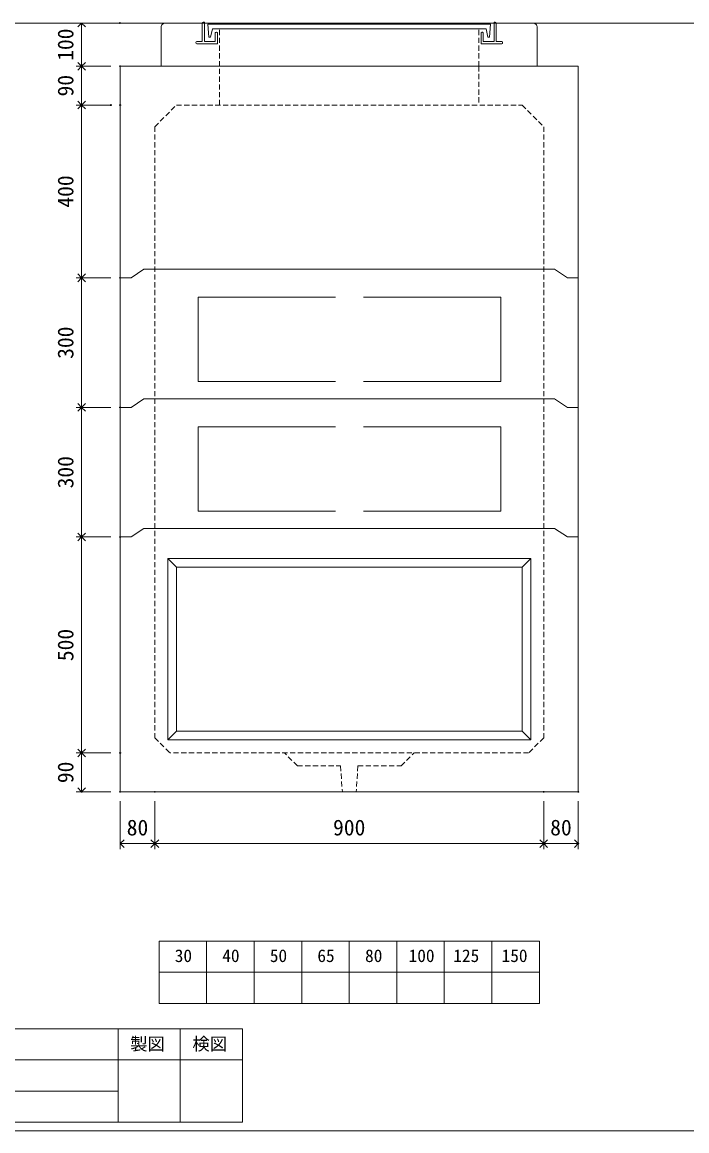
# Model space of a CAD drawing. Units: millimetres, scale not verified. Extents: x -4890 to 4890, y -2297 to 2297.
# Drawn here: x 308 to 1847, y -1978 to 589 of the extents above; entities that cross this region are included whole.
import ezdxf
from ezdxf.enums import TextEntityAlignment as Align

# ---------------------------------------------------------------- set-up
doc = ezdxf.new("R2010")
doc.units = ezdxf.units.MM
doc.header["$LTSCALE"] = 10
doc.header["$PDMODE"] = 32
doc.header["$PDSIZE"] = 2
doc.linetypes.add('DASHED1', pattern=[1.8, 1.2, -0.6])
doc.linetypes.add('USER2', pattern=[50.8, 31.75, -6.35, 6.35, -6.35])
doc.layers.add('0-1_Defpoints', color=7, linetype='Continuous')
for name, color, linetype, lineweight in [('0-2_waku', 7, 'Continuous', 18), ('0-3_gaikei', 7, 'Continuous', 18), ('0-4_kakure', 7, 'DASHED1', 5), ('0-5_sunpou', 7, 'Continuous', 5), ('0-9_uchigawa', 6, 'Continuous', 18), ('0-B_futa', 3, 'Continuous', 18), ('0-C_GL', 4, 'Continuous', 18), ('0-E_文字１', 7, 'Continuous', 18), ('1-3_uchigawa2', 6, 'USER2', 18)]:
    doc.layers.add(name, color=color, linetype=linetype, lineweight=lineweight)
doc.styles.add('ＭＳ ゴシック', font='')
doc.styles.get('ＭＳ ゴシック').set_extended_font_data('MS Gothic')

# ---------------------------------------------------------------- blocks, each defined once
blk = doc.blocks.new('_Open90')
at = {"layer": '0-5_sunpou'}
blk.add_line((0, 0), (-1, 0), dxfattribs=at)
blk.add_lwpolyline([(-0.5, 0.5), (0, 0), (-0.5, -0.5)], dxfattribs=at)
blk = doc.blocks.new('D54')
at = {"layer": '0-1_Defpoints'}
for p in [(1982.32, 1604.36), (1893, 1104.36), (1982.32, 1104.36)]:
    blk.add_point(p, dxfattribs=at)
at = {"layer": '0-5_sunpou'}
for p, q in [((1960.32, 1604.36), (1880, 1604.36)), ((1893, 1586.36), (1893, 1122.36)), ((1960.32, 1104.36), (1880, 1104.36))]:
    blk.add_line(p, q, dxfattribs=at)
at = {"layer": '0-5_sunpou', "xscale": 18, "yscale": 18}
for p, rotation in [((1893, 1604.36), 90), ((1893, 1104.36), 270)]:
    blk.add_blockref('_Open90', p, dxfattribs=dict(at, rotation=rotation))
at = {"layer": '0-5_sunpou', "style": 'ＭＳ ゴシック'}
blk.add_text('500', height=36.66, rotation=90, dxfattribs=at).set_placement((1885, 1316.86), align=Align.BOTTOM_LEFT)
blk = doc.blocks.new('D55')
at = {"layer": '0-1_Defpoints'}
for p in [(1982.32, 1104.36), (1893, 1014.36), (1982.32, 1014.36)]:
    blk.add_point(p, dxfattribs=at)
at = {"layer": '0-5_sunpou'}
for p, q in [((1960.32, 1104.36), (1880, 1104.36)), ((1893, 1086.36), (1893, 1032.36)), ((1960.32, 1014.36), (1880, 1014.36))]:
    blk.add_line(p, q, dxfattribs=at)
at = {"layer": '0-5_sunpou', "xscale": 18, "yscale": 18}
for p, rotation in [((1893, 1104.36), 90), ((1893, 1014.36), 270)]:
    blk.add_blockref('_Open90', p, dxfattribs=dict(at, rotation=rotation))
at = {"layer": '0-5_sunpou', "style": 'ＭＳ ゴシック'}
blk.add_text('90', height=36.66, rotation=90, dxfattribs=at).set_placement((1885, 1034.36), align=Align.BOTTOM_LEFT)
blk = doc.blocks.new('D56')
at = {"layer": '0-1_Defpoints'}
for p in [(1982.32, 1014.36), (2062.32, 1014.36), (2062.32, 894.33)]:
    blk.add_point(p, dxfattribs=at)
at = {"layer": '0-5_sunpou'}
for p, q in [((1982.32, 992.36), (1982.32, 881.33)), ((2062.32, 992.36), (2062.32, 881.33)), ((2000.32, 894.33), (2044.32, 894.33))]:
    blk.add_line(p, q, dxfattribs=at)
at = {"layer": '0-5_sunpou', "xscale": 18, "yscale": 18, "rotation": 180}
blk.add_blockref('_Open90', (1982.32, 894.33), dxfattribs=at)
at = {"layer": '0-5_sunpou', "xscale": 18, "yscale": 18}
blk.add_blockref('_Open90', (2062.32, 894.33), dxfattribs=at)
at = {"layer": '0-5_sunpou', "style": 'ＭＳ ゴシック'}
blk.add_text('80', height=36.66, dxfattribs=at).set_placement((1997.32, 902.33), align=Align.BOTTOM_LEFT)
blk = doc.blocks.new('D57')
at = {"layer": '0-1_Defpoints'}
for p in [(2062.32, 1014.36), (2962.32, 1014.36), (2962.32, 894.33)]:
    blk.add_point(p, dxfattribs=at)
at = {"layer": '0-5_sunpou'}
for p, q in [((2062.32, 992.36), (2062.32, 881.33)), ((2962.32, 992.36), (2962.32, 881.33)), ((2080.32, 894.33), (2944.32, 894.33))]:
    blk.add_line(p, q, dxfattribs=at)
at = {"layer": '0-5_sunpou', "xscale": 18, "yscale": 18, "rotation": 180}
blk.add_blockref('_Open90', (2062.32, 894.33), dxfattribs=at)
at = {"layer": '0-5_sunpou', "xscale": 18, "yscale": 18}
blk.add_blockref('_Open90', (2962.32, 894.33), dxfattribs=at)
at = {"layer": '0-5_sunpou', "style": 'ＭＳ ゴシック'}
blk.add_text('900', height=36.66, dxfattribs=at).set_placement((2474.82, 902.33), align=Align.BOTTOM_LEFT)
blk = doc.blocks.new('D58')
at = {"layer": '0-1_Defpoints'}
for p in [(2962.32, 1014.36), (3042.32, 1014.36), (3042.32, 894.33)]:
    blk.add_point(p, dxfattribs=at)
at = {"layer": '0-5_sunpou'}
for p, q in [((2962.32, 992.36), (2962.32, 881.33)), ((3042.32, 992.36), (3042.32, 881.33)), ((2980.32, 894.33), (3024.32, 894.33))]:
    blk.add_line(p, q, dxfattribs=at)
at = {"layer": '0-5_sunpou', "xscale": 18, "yscale": 18, "rotation": 180}
blk.add_blockref('_Open90', (2962.32, 894.33), dxfattribs=at)
at = {"layer": '0-5_sunpou', "xscale": 18, "yscale": 18}
blk.add_blockref('_Open90', (3042.32, 894.33), dxfattribs=at)
at = {"layer": '0-5_sunpou', "style": 'ＭＳ ゴシック'}
blk.add_text('80', height=36.66, dxfattribs=at).set_placement((2977.32, 902.33), align=Align.BOTTOM_LEFT)
blk = doc.blocks.new('D59')
at = {"layer": '0-1_Defpoints'}
for p in [(1981.54, 2794.36), (1893, 2694.36), (1982.32, 2694.36)]:
    blk.add_point(p, dxfattribs=at)
at = {"layer": '0-5_sunpou'}
for p, q in [((1959.54, 2794.36), (1880, 2794.36)), ((1893, 2776.36), (1893, 2712.36)), ((1960.32, 2694.36), (1880, 2694.36))]:
    blk.add_line(p, q, dxfattribs=at)
at = {"layer": '0-5_sunpou', "xscale": 18, "yscale": 18}
for p, rotation in [((1893, 2794.36), 90), ((1893, 2694.36), 270)]:
    blk.add_blockref('_Open90', p, dxfattribs=dict(at, rotation=rotation))
at = {"layer": '0-5_sunpou', "style": 'ＭＳ ゴシック'}
blk.add_text('100', height=36.66, rotation=90, dxfattribs=at).set_placement((1885, 2706.86), align=Align.BOTTOM_LEFT)
blk = doc.blocks.new('D60')
at = {"layer": '0-1_Defpoints'}
for p in [(1982.32, 2694.36), (1893, 2604.36), (1982.32, 2604.36)]:
    blk.add_point(p, dxfattribs=at)
at = {"layer": '0-5_sunpou'}
for p, q in [((1960.32, 2694.36), (1880, 2694.36)), ((1893, 2676.36), (1893, 2622.36)), ((1960.32, 2604.36), (1880, 2604.36))]:
    blk.add_line(p, q, dxfattribs=at)
at = {"layer": '0-5_sunpou', "xscale": 18, "yscale": 18}
for p, rotation in [((1893, 2694.36), 90), ((1893, 2604.36), 270)]:
    blk.add_blockref('_Open90', p, dxfattribs=dict(at, rotation=rotation))
at = {"layer": '0-5_sunpou', "style": 'ＭＳ ゴシック'}
blk.add_text('90', height=36.66, rotation=90, dxfattribs=at).set_placement((1885, 2624.36), align=Align.BOTTOM_LEFT)
blk = doc.blocks.new('D61')
at = {"layer": '0-1_Defpoints'}
for p in [(1960.32, 2604.36), (1893, 2204.36), (1982.32, 2204.36)]:
    blk.add_point(p, dxfattribs=at)
at = {"layer": '0-5_sunpou'}
for p, q in [((1938.32, 2604.36), (1880, 2604.36)), ((1893, 2586.36), (1893, 2222.36)), ((1960.32, 2204.36), (1880, 2204.36))]:
    blk.add_line(p, q, dxfattribs=at)
at = {"layer": '0-5_sunpou', "xscale": 18, "yscale": 18}
for p, rotation in [((1893, 2604.36), 90), ((1893, 2204.36), 270)]:
    blk.add_blockref('_Open90', p, dxfattribs=dict(at, rotation=rotation))
at = {"layer": '0-5_sunpou', "style": 'ＭＳ ゴシック'}
blk.add_text('400', height=36.66, rotation=90, dxfattribs=at).set_placement((1885, 2366.86), align=Align.BOTTOM_LEFT)
blk = doc.blocks.new('D62')
at = {"layer": '0-1_Defpoints'}
for p in [(1982.32, 2204.36), (1893, 1904.36), (1982.32, 1904.36)]:
    blk.add_point(p, dxfattribs=at)
at = {"layer": '0-5_sunpou'}
for p, q in [((1960.32, 2204.36), (1880, 2204.36)), ((1893, 2186.36), (1893, 1922.36)), ((1960.32, 1904.36), (1880, 1904.36))]:
    blk.add_line(p, q, dxfattribs=at)
at = {"layer": '0-5_sunpou', "xscale": 18, "yscale": 18}
for p, rotation in [((1893, 2204.36), 90), ((1893, 1904.36), 270)]:
    blk.add_blockref('_Open90', p, dxfattribs=dict(at, rotation=rotation))
at = {"layer": '0-5_sunpou', "style": 'ＭＳ ゴシック'}
blk.add_text('300', height=36.66, rotation=90, dxfattribs=at).set_placement((1885, 2016.86), align=Align.BOTTOM_LEFT)
blk = doc.blocks.new('D63')
at = {"layer": '0-1_Defpoints'}
for p in [(1982.32, 1904.36), (1893, 1604.36), (1982.32, 1604.36)]:
    blk.add_point(p, dxfattribs=at)
at = {"layer": '0-5_sunpou'}
for p, q in [((1960.32, 1904.36), (1880, 1904.36)), ((1893, 1886.36), (1893, 1622.36)), ((1960.32, 1604.36), (1880, 1604.36))]:
    blk.add_line(p, q, dxfattribs=at)
at = {"layer": '0-5_sunpou', "xscale": 18, "yscale": 18}
for p, rotation in [((1893, 1904.36), 90), ((1893, 1604.36), 270)]:
    blk.add_blockref('_Open90', p, dxfattribs=dict(at, rotation=rotation))
at = {"layer": '0-5_sunpou', "style": 'ＭＳ ゴシック'}
blk.add_text('300', height=36.66, rotation=90, dxfattribs=at).set_placement((1885, 1716.86), align=Align.BOTTOM_LEFT)

msp = doc.modelspace()

# ---------------------------------------------------------------- linework, layer by layer
at = {"layer": '0-2_waku'}
for p, q in [((625.32, -1539.01), (625.32, -1683.01)), ((625.32, -1539.01), (625.32, -1683.01)), ((625.32, -1539.01), (625.32, -1683.01)), ((625.32, -1539.01), (625.32, -1683.01)), ((625.32, -1539.01), (1505.32, -1539.01)), ((735.32, -1539.01), (735.32, -1683.01)), ((845.32, -1539.01), (845.32, -1683.01)), ((845.32, -1539.01), (845.32, -1683.01)), ((955.32, -1539.01), (955.32, -1683.01)), ((1065.32, -1539.01), (1065.32, -1683.01)), ((1175.32, -1539.01), (1175.32, -1683.01)), ((1285.32, -1539.01), (1285.32, -1683.01)), ((1395.32, -1539.01), (1395.32, -1683.01)), ((1505.32, -1539.01), (1505.32, -1683.01)), ((625.32, -1611.01), (1505.32, -1611.01)), ((625.32, -1683.01), (1505.32, -1683.01)), ((-1209.68, -1742.01), (818.32, -1742.01)), ((530.32, -1742.01), (530.32, -1958.01)), ((530.32, -1742.01), (530.32, -1958.01)), ((674.32, -1742.01), (674.32, -1958.01)), ((818.32, -1742.01), (818.32, -1958.01)), ((-1209.68, -1814.01), (818.32, -1814.01)), ((-1209.68, -1886.01), (530.32, -1886.01)), ((-1209.68, -1958.01), (818.32, -1958.01)), ((-1229.68, -1978.01), (4890.32, -1978.01)), ((-1229.68, -1978.01), (4890.32, -1978.01))]:
    msp.add_line(p, q, dxfattribs=at)
at = {"layer": '0-3_gaikei'}
for p, q in [((630.32, 486.99), (630.32, 576.99)), ((640.32, 586.99), (725.31, 586.99)), ((1405.32, 586.99), (1490.32, 586.99)), ((1500.32, 486.99), (1500.32, 576.99)), ((535.32, 486.99), (1595.32, 486.99)), ((535.32, 486.99), (535.32, -1193.01)), ((630.32, 486.99), (740.32, 486.99)), ((630.32, 486.99), (740.32, 486.99)), ((665.32, 486.99), (1465.32, 486.99)), ((1500.32, 486.99), (1390.32, 486.99)), ((1595.32, 486.99), (1595.32, -1193.01)), ((560.32, -3.01), (590.32, 16.99)), ((590.32, 16.99), (1540.32, 16.99)), ((1540.32, 16.99), (1570.32, -3.01)), ((560.32, -3.01), (535.32, -3.01)), ((1570.32, -3.01), (1595.32, -3.01)), ((560.32, -303.01), (535.32, -303.01)), ((560.32, -303.01), (590.32, -283.01)), ((590.32, -283.01), (1540.32, -283.01)), ((1540.32, -283.01), (1570.32, -303.01)), ((1570.32, -303.01), (1595.32, -303.01)), ((560.32, -603.01), (590.32, -583.01)), ((590.32, -583.01), (1540.32, -583.01)), ((1540.32, -583.01), (1570.32, -603.01)), ((560.32, -603.01), (535.32, -603.01)), ((1570.32, -603.01), (1595.32, -603.01)), ((1595.32, -1193.01), (535.32, -1193.01))]:
    msp.add_line(p, q, dxfattribs=at)
for centre, radius, start, end in [((639.74, 577.57), 9.44, 86.47383, 183.52617), ((1490.65, 577.33), 9.68, 358.04251, 91.95749)]:
    msp.add_arc(centre, radius, start, end, dxfattribs=at)
at = {"layer": '0-4_kakure'}
for p, q in [((765.32, 486.99), (765.32, 573.49)), ((1365.32, 486.99), (1365.32, 573.49)), ((765.32, 396.99), (765.32, 486.99)), ((1365.32, 486.99), (1365.32, 396.99)), ((615.32, 346.99), (665.32, 396.99)), ((665.32, 396.99), (1465.32, 396.99)), ((1465.32, 396.99), (1515.32, 346.99)), ((615.32, 346.99), (615.32, -1068.01)), ((1515.32, 346.99), (1515.32, -1068.01)), ((615.32, -1068.01), (650.32, -1103.01)), ((615.32, -1068.01), (650.32, -1103.01)), ((1515.32, -1068.01), (1480.32, -1103.01)), ((1515.32, -1068.01), (1480.32, -1103.01)), ((1480.32, -1103.01), (650.32, -1103.01)), ((1480.32, -1103.01), (650.32, -1103.01)), ((945.32, -1133.01), (915.32, -1103.01)), ((945.32, -1133.01), (915.32, -1103.01)), ((1185.32, -1133.01), (1215.32, -1103.01)), ((1185.32, -1133.01), (1215.32, -1103.01)), ((945.32, -1133.01), (1045.32, -1133.01)), ((945.32, -1133.01), (1045.32, -1133.01)), ((1045.32, -1133.01), (1049.32, -1193.01)), ((1045.32, -1133.01), (1049.32, -1193.01)), ((1045.32, -1133.01), (1049.32, -1193.01)), ((1085.32, -1133.01), (1081.32, -1193.01)), ((1085.32, -1133.01), (1081.32, -1193.01)), ((1085.32, -1133.01), (1081.32, -1193.01)), ((1085.32, -1133.01), (1185.32, -1133.01))]:
    msp.add_line(p, q, dxfattribs=at)
at = {"layer": '0-9_uchigawa'}
for p, q in [((645.32, -653.01), (645.32, -1073.01)), ((645.32, -653.01), (1065.32, -653.01)), ((645.32, -653.01), (665.32, -673.01)), ((645.32, -653.01), (645.32, -1073.01)), ((645.32, -653.01), (1065.32, -653.01)), ((645.32, -653.01), (665.32, -673.01)), ((1065.32, -653.01), (1485.32, -653.01)), ((1065.32, -653.01), (1485.32, -653.01)), ((1065.32, -653.01), (1485.32, -653.01)), ((1065.32, -653.01), (1485.32, -653.01)), ((1485.32, -653.01), (1465.32, -673.01)), ((1485.32, -653.01), (1465.32, -673.01)), ((1485.32, -653.01), (1485.32, -1073.01)), ((1485.32, -653.01), (1485.32, -1073.01)), ((665.32, -673.01), (665.32, -1053.01)), ((665.32, -673.01), (1065.32, -673.01)), ((665.32, -673.01), (1065.32, -673.01)), ((665.32, -673.01), (665.32, -1053.01)), ((665.32, -673.01), (1065.32, -673.01)), ((665.32, -673.01), (1065.32, -673.01)), ((1065.32, -673.01), (1465.32, -673.01)), ((1065.32, -673.01), (1465.32, -673.01)), ((1465.32, -673.01), (1465.32, -1053.01)), ((1465.32, -673.01), (1465.32, -1053.01)), ((665.32, -1053.01), (645.32, -1073.01)), ((665.32, -1053.01), (645.32, -1073.01)), ((645.32, -1073.01), (1065.32, -1073.01)), ((645.32, -1073.01), (1065.32, -1073.01)), ((665.32, -1053.01), (1065.32, -1053.01)), ((665.32, -1053.01), (1065.32, -1053.01)), ((1065.32, -1053.01), (1465.32, -1053.01)), ((1065.32, -1053.01), (1465.32, -1053.01)), ((1065.32, -1073.01), (1485.32, -1073.01)), ((1065.32, -1073.01), (1485.32, -1073.01)), ((1465.32, -1053.01), (1485.32, -1073.01)), ((1465.32, -1053.01), (1485.32, -1073.01))]:
    msp.add_line(p, q, dxfattribs=at)
at = {"layer": '0-B_futa'}
for p, q in [((725.31, 586.99), (725.31, 543.99)), ((727.31, 588.99), (730.31, 588.99)), ((730.31, 588.99), (730.31, 543.99)), ((738.13, 584.49), (1392.46, 584.49)), ((738.13, 584.49), (740.62, 554.49)), ((748.65, 573.49), (744.33, 554.49)), ((748.65, 573.49), (1381.98, 573.49)), ((757.31, 565.99), (758.31, 565.99)), ((1373.32, 565.99), (1372.32, 565.99)), ((1381.98, 573.49), (1386.3, 554.49)), ((1392.46, 584.49), (1390.21, 554.49)), ((1400.32, 588.99), (1400.32, 543.99)), ((1400.32, 588.99), (1403.32, 588.99)), ((1405.32, 586.99), (1405.32, 543.99)), ((710.31, 541.99), (710.31, 540.99)), ((712.31, 543.99), (725.31, 543.99)), ((730.31, 543.99), (755.31, 543.99)), ((740.62, 554.49), (744.33, 554.49)), ((755.31, 563.99), (755.31, 543.99)), ((760.31, 563.99), (760.31, 538.99)), ((1370.32, 563.99), (1370.32, 538.99)), ((1375.32, 563.99), (1375.32, 543.99)), ((1400.32, 543.99), (1375.32, 543.99)), ((1390.21, 554.49), (1386.3, 554.49)), ((1418.32, 543.99), (1405.32, 543.99)), ((1420.32, 541.99), (1420.32, 540.99)), ((760.31, 538.99), (712.31, 538.99)), ((1370.32, 538.99), (1418.32, 538.99))]:
    msp.add_line(p, q, dxfattribs=at)
for centre, start, end in [((727.31, 586.99), 90, 180), ((757.31, 563.99), 90, 180), ((758.31, 563.99), 0, 90), ((1372.32, 563.99), 90, 180), ((1373.32, 563.99), 0, 90), ((1403.32, 586.99), 0, 90), ((712.31, 541.99), 90, 180), ((712.31, 540.99), 180, 270), ((1418.32, 541.99), 0, 90), ((1418.32, 540.99), 270, 0)]:
    msp.add_arc(centre, 2, start, end, dxfattribs=at)
at = {"layer": '0-C_GL'}
for p, q in [((-1229.68, 586.99), (4890.32, 586.99)), ((-1229.63, 586.99), (4890.37, 586.99))]:
    msp.add_line(p, q, dxfattribs=at)
at = {"layer": '1-3_uchigawa2'}
for p, q in [((716.05, -48.01), (1066.05, -48.01)), ((716.05, -48.01), (716.05, -243.01)), ((1416.05, -48.01), (1066.05, -48.01)), ((1416.05, -48.01), (1416.05, -243.01)), ((716.05, -243.01), (1065.32, -243.01)), ((1416.05, -243.01), (1066.78, -243.01)), ((716.05, -348.01), (1066.05, -348.01)), ((716.05, -348.01), (716.05, -543.01)), ((1416.05, -348.01), (1066.05, -348.01)), ((1416.05, -348.01), (1416.05, -543.01)), ((716.05, -543.01), (1065.32, -543.01)), ((1416.05, -543.01), (1066.78, -543.01))]:
    msp.add_line(p, q, dxfattribs=at)

# ---------------------------------------------------------------- block references
at = {"layer": '0-5_sunpou'}
for name in ['D59', 'D60', 'D61', 'D62', 'D63', 'D54', 'D55', 'D56', 'D57', 'D58']:
    msp.add_blockref(name, (-1447, -2207.37), dxfattribs=at)

# ---------------------------------------------------------------- texts
at = {"layer": '0-E_文字１', "style": 'ＭＳ ゴシック'}
for s, p in [('30', (661.56, -1596)), ('40', (771.56, -1596)), ('50', (881.56, -1596)), ('65', (991.56, -1596)), ('80', (1101.97, -1596)), ('100', (1202.85, -1596)), ('125', (1306.23, -1596)), ('150', (1418, -1596)), ('製図', (558.38, -1800.25)), ('検図', (702.38, -1800.25))]:
    msp.add_text(s, height=29.33, dxfattribs=at).set_placement(p, align=Align.BOTTOM_LEFT)

doc.saveas('drawing.dxf')
